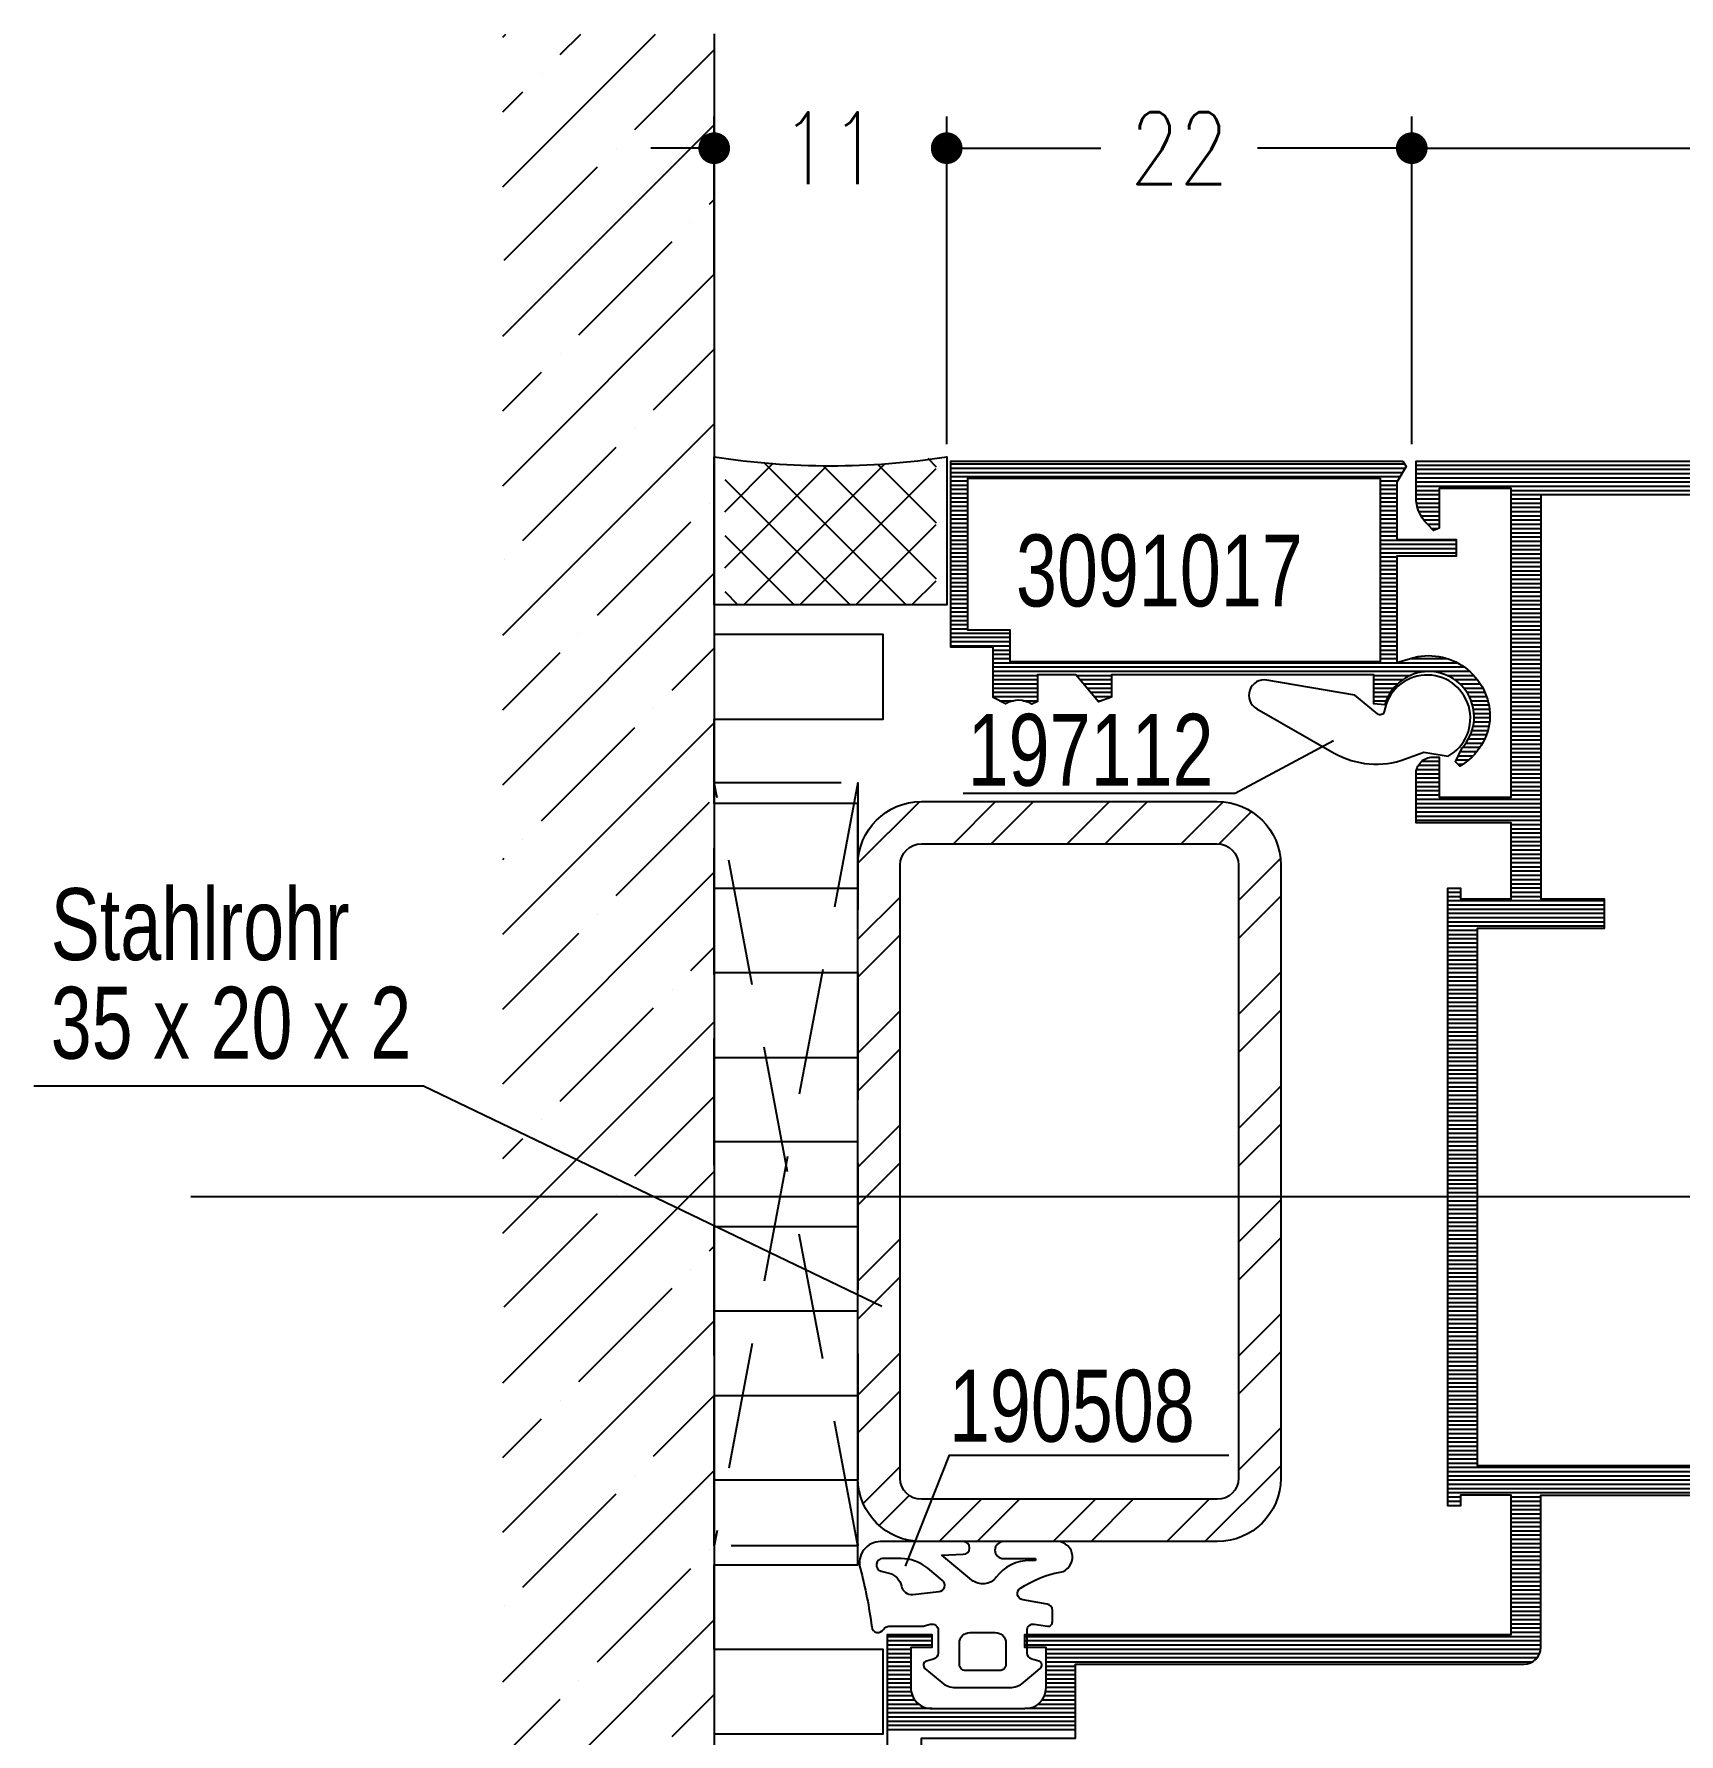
# Model space of a CAD drawing. Extents: x 14 to 197, y 22 to 250.
# Drawn here: x 109.38 to 148.29, y 209.4 to 249.6 of the extents above; entities that cross this region are included whole.
import ezdxf

# ---------------------------------------------------------------- set-up
doc = ezdxf.new("R2010")
doc.units = 0
doc.header["$LTSCALE"] = 6
for name, pattern in [('AUSGEZOGEN', [0]), ('CENTER', [50.800000000000004, 31.75, -6.35, 6.35, -6.35]), ('VERDECKT', [0.75, 0.5, -0.25])]:
    doc.linetypes.add(name, pattern=pattern)
doc.layers.get('0').update_dxf_attribs({"color": 4, "linetype": 'CONTINUOUS'})
doc.layers.get('Defpoints').update_dxf_attribs({"linetype": 'CONTINUOUS'})
for name, color, linetype in [('CENT_25', 2, 'CENTER'), ('CONST18', 3, 'AUSGEZOGEN'), ('CONST35', 7, 'CONTINUOUS'), ('DICHT_PAR', 3, 'CONTINUOUS'), ('HIDE_25', 3, 'VERDECKT'), ('KH_PAR', 7, 'CONTINUOUS'), ('KH_SCH', 7, 'CONTINUOUS'), ('KN_PAR', 3, 'CONTINUOUS'), ('KN_SCH', 3, 'CONTINUOUS'), ('LLMASSE', 7, 'AUSGEZOGEN'), ('TEXT', 7, 'CONTINUOUS')]:
    doc.layers.add(name, color=color, linetype=linetype)
doc.styles.add('SIM80S00', font='simplex.shx', dxfattribs={"width": 0.8})
doc.styles.add('SWISSCL', font='swisscl.ttf')
doc.dimstyles.new('BEM_DOC_2', dxfattribs={"dimscale": 0.5, "dimtxt": 3.4, "dimasz": 1.5, "dimexe": 1.5, "dimexo": 0.6, "dimgap": 1.5, "dimtad": 0, "dimlfac": 2, "dimdsep": 46, "dimtxsty": 'SIM80S00', "dimblk": 'PUNKT', "dimcen": 0, "dimclrd": 3, "dimclre": 3, "dimclrt": 3, "dimadec": 0, "dimazin": 0, "dimtfac": 0.6999999999999998, "dimtofl": 0, "dimtmove": 2, "dimatfit": 3, "dimldrblk": 'PUNKT', "dimfxl": 1, "dimtolj": 1, "dimarcsym": 0})

# ---------------------------------------------------------------- blocks, each defined once
blk = doc.blocks.new('PUNKT')
at = {"color": 0, "linetype": 'CONTINUOUS'}
blk.add_line((-0.5, 0), (-1, 0), dxfattribs=at)
at = {"color": 0, "linetype": 'CONTINUOUS', "const_width": 0.5}
blk.add_lwpolyline([(-0.25, 0, 1), (0.25, 0, 1)], format="xyb", close=True, dxfattribs=at)
blk = doc.blocks.new('*D48')
at = {"layer": 'Defpoints', "color": 0, "transparency": 16777216}
for p in [(130.9726129450951, 246.9005310040531), (130.9726129450951, 239.6005310040531), (141.9726129450951, 239.6005070040532)]:
    blk.add_point(p, dxfattribs=at)
at = {"layer": 'LLMASSE', "color": 3, "lineweight": -2, "transparency": 16777216}
for p, q in [((130.9726129450951, 239.9005310040531), (130.9726129450951, 247.6505310040531)), ((141.9726129450951, 239.9005070040532), (141.9726129450951, 247.6505310040531)), ((131.7226129450951, 246.9005310040531), (134.6216605641427, 246.9005310040531)), ((141.2226129450951, 246.9005310040531), (138.3235653260475, 246.9005310040531))]:
    blk.add_line(p, q, dxfattribs=at)
at = {"layer": 'LLMASSE', "color": 3, "lineweight": -2, "transparency": 16777216, "xscale": 0.75, "yscale": 0.75, "zscale": 0.75, "rotation": 180}
blk.add_blockref('PUNKT', (130.9726129450951, 246.9005310040531), dxfattribs=at)
at = {"layer": 'LLMASSE', "color": 3, "lineweight": -2, "transparency": 16777216, "xscale": 0.75, "yscale": 0.75, "zscale": 0.75}
blk.add_blockref('PUNKT', (141.9726129450951, 246.9005310040531), dxfattribs=at)
at = {"layer": 'LLMASSE', "color": 3, "transparency": 16777216, "insert": (136.4726129450951, 246.9005310040531), "char_height": 1.7, "attachment_point": 5, "style": 'SIM80S00'}
blk.add_mtext('\\A1;22', dxfattribs=at)
blk = doc.blocks.new('*D49')
at = {"layer": 'Defpoints', "color": 0, "transparency": 16777216}
for p in [(125.4726109450951, 246.9005310040531), (125.4726109450951, 243.6005310040531), (130.9726129450951, 239.6005310040531)]:
    blk.add_point(p, dxfattribs=at)
at = {"layer": 'LLMASSE', "color": 3, "lineweight": -2, "transparency": 16777216}
for p, q in [((125.4726109450951, 243.9005310040531), (125.4726109450951, 247.6505310040531)), ((130.9726129450951, 239.9005310040531), (130.9726129450951, 247.6505310040531)), ((124.7226109450951, 246.9005310040531), (123.9726109450951, 246.9005310040531)), ((131.7226129450951, 246.9005310040531), (132.4726129450951, 246.9005310040531))]:
    blk.add_line(p, q, dxfattribs=at)
at = {"layer": 'LLMASSE', "color": 3, "lineweight": -2, "transparency": 16777216, "xscale": 0.75, "yscale": 0.75, "zscale": 0.75}
blk.add_blockref('PUNKT', (125.4726109450951, 246.9005310040531), dxfattribs=at)
at = {"layer": 'LLMASSE', "color": 3, "lineweight": -2, "transparency": 16777216, "xscale": 0.75, "yscale": 0.75, "zscale": 0.75, "rotation": 180}
blk.add_blockref('PUNKT', (130.9726129450951, 246.9005310040531), dxfattribs=at)
at = {"layer": 'LLMASSE', "color": 3, "transparency": 16777216, "insert": (128.2226119450951, 246.9005310040531), "char_height": 1.7, "attachment_point": 5, "style": 'SIM80S00'}
blk.add_mtext('\\A1;11', dxfattribs=at)
blk = doc.blocks.new('*X16')
for p, q in [((20.3, 218.2898987322333), (23.91010126776674, 221.9)), ((20.3, 221.825432638166), (20.37456736183399, 221.9)), ((21.65514517087166, 221.4128108590377), (22.14233431183398, 221.9)), ((23.42291212383802, 219.6450439060713), (25.30000000000002, 221.5221317822333)), ((21.21320343263006, 220.9708691207961), (21.21320343263006, 220.9708691207961)), ((20.3, 220.057665688166), (20.77126169438847, 220.5289273825545)), ((20.3, 214.7543648263006), (25.30000000000001, 219.7543648263006)), ((22.98097038559643, 219.2031021678297), (22.98097038559643, 219.2031021678297)), ((20.32931995614688, 216.5514517383802), (22.53902864735484, 218.7611604295881)), ((25.19067907680439, 217.8772769531049), (25.30000000000002, 217.9865978763005)), ((24.7487373385628, 217.4353352148633), (24.7487373385628, 217.4353352148633)), ((22.09708690911325, 214.7836847854138), (24.30679560032121, 216.9933934766217)), ((20.3, 211.2188309203678), (25.30000000000001, 216.2188309203678)), ((21.65514517087166, 214.3417430471722), (21.65514517087166, 214.3417430471722)), ((23.86485386207962, 213.0159178324474), (25.30000000000002, 214.4510639703678)), ((20.3, 212.9865978763006), (21.21320343263006, 213.8998013089306)), ((20.3, 207.6832970144351), (25.30000000000001, 212.6832970144351)), ((23.42291212383802, 212.5739760942058), (23.42291212383802, 212.5739760942058)), ((20.77126169438847, 209.9223256647563), (22.98097038559643, 212.1320343559642)), ((25.19067907680439, 210.8062091412394), (25.19067907680439, 210.8062091412394)), ((22.53902864735484, 208.1545587117899), (24.7487373385628, 210.3642674029979)), ((20.32931995614688, 209.4803839265147), (20.32931995614688, 209.4803839265147)), ((20.3, 204.1477631085023), (25.30000000000001, 209.1477631085023)), ((22.09708690911325, 207.7126169735483), (22.09708690911325, 207.7126169735483)), ((20.3, 205.9155300644351), (21.65514517087166, 207.2706752353067)), ((24.30679560032121, 206.3867917588235), (25.30000000000002, 207.3799961585023)), ((23.86485386207962, 205.9448500205819), (23.86485386207962, 205.9448500205819)), ((20.3, 200.6122292025696), (25.30000000000001, 205.6122292025696)), ((21.21320343263007, 203.2931995911324), (23.42291212383803, 205.5029082823403)), ((22.98097038559644, 201.525432638166), (25.1906790768044, 203.735141329374)), ((20.77126169438847, 202.8512578528908), (20.77126169438847, 202.8512578528908)), ((20.3, 202.3799961585023), (20.32931995614688, 202.4093161146492)), ((20.3, 197.0766952966369), (25.30000000000001, 202.0766952966369)), ((22.53902864735484, 201.0834908999244), (22.53902864735484, 201.0834908999244)), ((20.3, 198.8444622525696), (22.09708690911325, 200.6415491616829)), ((24.7487373385628, 199.7576656851996), (25.30000000000002, 200.3089283466368)), ((24.30679560032121, 199.315723946958), (24.30679560032121, 199.315723946958)), ((21.65514517087166, 196.6640735175085), (23.86485386207962, 198.8737822087164)), ((20.3, 193.5411613907041), (25.30000000000001, 198.5411613907041)), ((23.42291212383803, 194.8963065645421), (25.30000000000002, 196.7733944407041)), ((21.21320343263007, 196.2221317792669), (21.21320343263007, 196.2221317792669)), ((20.3, 195.3089283466369), (20.77126169438847, 195.7801900410253)), ((20.3, 190.0056274847714), (25.30000000000001, 195.0056274847714)), ((22.98097038559644, 194.4543648263005), (22.98097038559644, 194.4543648263005)), ((20.32931995614688, 191.802714396851), (22.53902864735484, 194.012423088059)), ((25.1906790768044, 193.1285396115757), (25.30000000000002, 193.2378605347714)), ((24.7487373385628, 192.6865978733342), (24.7487373385628, 192.6865978733342)), ((22.09708690911325, 190.0349474438846), (24.30679560032121, 192.2446561350926)), ((20.3, 186.4700935788387), (25.30000000000001, 191.4700935788387)), ((21.65514517087166, 189.593005705643), (21.65514517087166, 189.593005705643)), ((23.86485386207962, 188.2671804909182), (25.30000000000002, 189.7023266288386)), ((20.3, 188.2378605347714), (21.21320343263007, 189.1510639674015)), ((20.3, 182.9345596729059), (25.30000000000001, 187.9345596729059)), ((23.42291212383803, 187.8252387526767), (23.42291212383803, 187.8252387526767)), ((20.77126169438847, 185.1735883232271), (22.98097038559644, 187.3832970144351)), ((25.1906790768044, 186.0574717997103), (25.1906790768044, 186.0574717997103)), ((22.53902864735484, 183.4058213702607), (24.7487373385628, 185.6155300614687)), ((20.32931995614688, 184.7316465849855), (20.32931995614688, 184.7316465849855)), ((20.3, 179.3990257669732), (25.30000000000001, 184.3990257669732)), ((22.09708690911325, 182.9638796320191), (22.09708690911325, 182.9638796320191)), ((20.3, 181.1667927229059), (21.65514517087166, 182.5219378937776)), ((24.30679560032121, 181.6380544172943), (25.30000000000002, 182.6312588169731)), ((23.86485386207962, 181.1961126790528), (23.86485386207962, 181.1961126790528)), ((20.3, 175.8634918610404), (25.30000000000001, 180.8634918610405)), ((21.21320343263007, 178.5444622496032), (23.42291212383803, 180.7541709408112)), ((22.98097038559644, 176.7766952966369), (25.1906790768044, 178.9864039878448)), ((20.77126169438847, 178.1025205113616), (20.77126169438847, 178.1025205113616)), ((20.3, 177.6312588169732), (20.32931995614688, 177.6605787731201)), ((20.3, 172.3279579551077), (25.30000000000001, 177.3279579551077)), ((22.53902864735484, 176.3347535583953), (22.53902864735484, 176.3347535583953)), ((20.3, 174.0957249110404), (22.09708690911325, 175.8928118201537)), ((24.7487373385628, 175.0089283436705), (25.30000000000002, 175.5601910051077)), ((24.30679560032121, 174.5669866054289), (24.30679560032121, 174.5669866054289)), ((21.65514517087166, 171.9153361759793), (23.86485386207962, 174.1250448671873)), ((20.3, 168.792424049175), (25.30000000000001, 173.792424049175)), ((23.42291212383803, 170.147569223013), (25.30000000000002, 172.024657099175)), ((21.21320343263007, 171.4733944377378), (21.21320343263007, 171.4733944377378)), ((20.3, 170.5601910051077), (20.77126169438847, 171.0314526994962)), ((20.3, 165.2568901432422), (25.30000000000001, 170.2568901432423)), ((22.98097038559644, 169.7056274847714), (22.98097038559644, 169.7056274847714)), ((20.32931995614688, 167.0539770553218), (22.53902864735484, 169.2636857465298)), ((25.1906790768044, 168.3798022700466), (25.30000000000003, 168.4891231932422)), ((24.74873733856281, 167.937860531805), (24.74873733856281, 167.937860531805)), ((22.09708690911325, 165.2862101023555), (24.30679560032122, 167.4959187935634)), ((17.47864376269052, 158.9), (25.30000000000001, 166.7213562373095)), ((21.65514517087166, 164.8442683641139), (21.65514517087166, 164.8442683641139)), ((23.86485386207962, 163.5184431493891), (25.30000000000003, 164.9535892873095)), ((19.00349474142211, 162.1926179346643), (21.21320343263007, 164.4023266258723)), ((14, 162.492424049175), (15.407575950825, 163.9)), ((14, 158.9568901432422), (18.94310985675774, 163.9)), ((16.79378605021414, 163.5184431493891), (16.79378605021414, 163.5184431493891)), ((14.14213562076459, 160.8667927199396), (16.35184431197255, 163.0765014111475)), ((21.01417766862325, 158.9), (25.30000000000001, 163.1858223313768)), ((23.42291212383803, 163.0765014111475), (23.42291212383803, 163.0765014111475)), ((20.77126169438848, 160.4248509816979), (22.98097038559644, 162.6345596729059)), ((18.56155300318052, 161.7506761964227), (18.56155300318052, 161.7506761964227)), ((15.90990257373097, 159.0990257669732), (18.11961126493892, 161.3087344581812)), ((25.1906790768044, 161.3087344581811), (25.1906790768044, 161.3087344581811)), ((22.78194461862326, 158.9), (24.74873733856281, 160.8667927199396)), ((20.32931995614689, 159.9829092434564), (20.32931995614689, 159.9829092434564)), ((24.54971157455599, 158.9), (25.30000000000001, 159.650288425444)), ((19.24641071269052, 158.9), (19.88737821790529, 159.5409675052148))]:
    blk.add_line(p, q)
blk = doc.blocks.new('*D50')
at = {"layer": 'Defpoints', "color": 0, "transparency": 16777216}
for p in [(141.9726129450951, 246.9005310040531), (141.9726129450951, 239.6005070040532), (162.9726089450951, 239.6005310040531)]:
    blk.add_point(p, dxfattribs=at)
at = {"layer": 'LLMASSE', "color": 3, "lineweight": -2, "transparency": 16777216}
for p, q in [((141.9726129450951, 239.9005070040532), (141.9726129450951, 247.6505310040531)), ((162.9726089450951, 239.9005310040531), (162.9726089450951, 247.6505310040531)), ((142.7226129450951, 246.9005310040531), (150.6216585641427, 246.9005310040531)), ((162.2226089450951, 246.9005310040531), (154.3235633260475, 246.9005310040531))]:
    blk.add_line(p, q, dxfattribs=at)
at = {"layer": 'LLMASSE', "color": 3, "lineweight": -2, "transparency": 16777216, "xscale": 0.75, "yscale": 0.75, "zscale": 0.75, "rotation": 180}
blk.add_blockref('PUNKT', (141.9726129450951, 246.9005310040531), dxfattribs=at)
at = {"layer": 'LLMASSE', "color": 3, "lineweight": -2, "transparency": 16777216, "xscale": 0.75, "yscale": 0.75, "zscale": 0.75}
blk.add_blockref('PUNKT', (162.9726089450951, 246.9005310040531), dxfattribs=at)
at = {"layer": 'LLMASSE', "color": 3, "transparency": 16777216, "insert": (152.4726109450951, 246.9005310040531), "char_height": 1.7, "attachment_point": 5, "style": 'SIM80S00'}
blk.add_mtext('\\A1;42', dxfattribs=at)
blk = doc.blocks.new('B-LL3091017')
at = {"layer": 'KN_SCH'}
h = blk.add_hatch(dxfattribs=at)
h.set_pattern_fill('_U', color=256, scale=0.2, angle=90, style=0, pattern_type=0)
h.set_pattern_definition([(90, (-6.131679800926612, 9.469847541320295), (-0.2, 1.224606353822377e-17), [])])
edge = h.paths.add_edge_path()
edge.add_line((-0.2000000000009834, 0.415470053889778), (-0.4500000000007063, 0.2711324865925286))
edge.add_line((-0.4500000000007063, 0.2711324865925286), (-1.192820323028281, 0.7000000000520137))
edge.add_line((-1.192820323028281, 0.7000000000520137), (-3.9000000000007, 0.7000000000520137))
edge.add_line((-3.9000000000007, 0.7000000000520137), (-3.9000000000007, -2.099999999956796))
edge.add_line((-3.9000000000007, -2.099999999956796), (-4.69999999997213, -2.099999999974377))
edge.add_line((-4.69999999997213, -2.099999999974377), (-4.700000000002895, 0.70000000005696))
edge.add_line((-4.700000000002895, 0.70000000005696), (-9.727387838692433, 0.6999999999325972))
edge.add_line((-9.727387838692433, 0.6999999999325972), (-9.528269250159578, 0.05294117644418961))
edge.add_arc((-12.29999999872904, -0.8000000008871568), 2.89999999906083, -89.92098258777139, 17.104635200147015, ccw=False)
edge.add_arc((-12.18013563536923, -0.9023955340299805), 2.800000000000014, 209.2081415122017, 267.62840437632906, ccw=False)
edge.add_line((-14.62412332264755, -2.268749874760098), (-14.4292421463304, -2.06928790290832))
edge.add_line((-14.4292421463304, -2.06928790290832), (-13.75317870728265, -2.384541461934856))
edge.add_arc((-12.2999999992584, -0.8000000003272918), 2.150000000234527, 227.476148093069, 434.3952468897883)
edge.add_line((-11.72165059867077, 1.270751547263192), (-11.67196451362344, 1.800000000072703))
edge.add_line((-11.67196451362344, 1.800000000072703), (-10.29999999984433, 1.800000000228566))
edge.add_line((-10.29999999984433, 1.800000000228566), (-10.30000000000327, 14.20000000005201))
edge.add_line((-10.30000000000328, 14.20000000005201), (-11.35995849235872, 14.200000000052))
edge.add_line((-11.35995849235872, 14.200000000052), (-11.58555826417151, 14.81983027894176))
edge.add_line((-11.58555826417151, 14.81983027894176), (-10.30000000000071, 15.8985417442644))
edge.add_line((-10.30000000000071, 15.8985417442644), (-10.30000000000071, 17.700000000052))
edge.add_line((-10.30000000000071, 17.700000000052), (-11.57394825535001, 17.70000000005201))
edge.add_line((-11.57394825535001, 17.70000000005201), (-11.70205327634678, 17.96789249301427))
edge.add_arc((-12.71191334812911, 18.6161074528359), 1.199999999465322, 327.304165933598, 390.0745233803037)
edge.add_line((-11.67346414991038, 19.2174586492558), (-11.37731420804809, 19.80000000005201))
edge.add_line((-11.37731420804809, 19.80000000005201), (-8.999999999997629, 19.80000000005199))
edge.add_line((-8.99999999999763, 19.80000000005199), (-9.0000000000284, 21.80000000002304))
edge.add_line((-9.000000000028399, 21.80000000002304), (-0.2000000000514977, 21.80000000010151))
edge.add_line((-0.2000000000514977, 21.80000000010151), (-0.2000000000009834, 0.4154700538897771))
h.paths.add_polyline_path([(-1.000000000000698, 1.500000000052034), (-9.70000000000072, 1.500000000052013), (-9.700000000000706, 19.00000000003968), (-8.19999999991764, 19.00000000013197), (-8.200000000009936, 21.00000000005201), (-1.000000000000703, 21.00000000005204)], flags=16)
at = {"layer": 'KN_PAR'}
blk.add_lwpolyline([(-0.2000000000009834, 0.415470053889778), (-0.4500000000007063, 0.2711324865925286), (-1.192820323028281, 0.7000000000520137), (-3.9000000000007, 0.7000000000520137), (-3.9000000000007, -2.099999999956796), (-4.69999999997213, -2.099999999974377), (-4.700000000002895, 0.70000000005696), (-9.727387838692433, 0.6999999999325972), (-9.528269250159576, 0.05294117644418961, -0.5041816791603327), (-12.29600056936972, -3.69999724211302, -0.26057490377308), (-14.62412332264755, -2.268749874760098), (-14.4292421463304, -2.06928790290832), (-13.75317870728265, -2.384541461934856, 1.267573365754594), (-11.72165059867077, 1.270751547263192), (-11.67196451362344, 1.800000000072703), (-10.29999999984433, 1.800000000228566), (-10.30000000000328, 14.20000000005201), (-11.35995849235872, 14.200000000052), (-11.58555826417151, 14.81983027894176), (-10.30000000000071, 15.8985417442644), (-10.30000000000071, 17.700000000052), (-11.57394825535001, 17.70000000005201), (-11.70205327634678, 17.96789249301427, 0.2809477689696845), (-11.67346414991038, 19.2174586492558), (-11.37731420804809, 19.80000000005201), (-8.99999999999763, 19.80000000005199), (-9.000000000028399, 21.80000000002304), (-0.2000000000514977, 21.80000000010151), (-0.2000000000009834, 0.415470053889778)], format="xyb", close=True, dxfattribs=at)
blk.add_lwpolyline([(-1.000000000000698, 1.500000000052034), (-9.70000000000072, 1.500000000052013), (-9.700000000000706, 19.00000000003968), (-8.19999999991764, 19.00000000013197), (-8.200000000009936, 21.00000000005201), (-1.000000000000703, 21.00000000005204), (-1.000000000000698, 1.500000000052034)], close=True, dxfattribs=at)
blk = doc.blocks.new('WI190508')
at = {"linetype": 'CONTINUOUS'}
for points in [[(4, 0.330593, 0.494357), (2.737419, 1.295503, -0.035396), (-0.037156, 0.74769, 0.7191390000000001), (-0.15, 0.190192, -0.267949), (0, -0.069615), (0, -1.687299), (0.089778, -2.022354, -0.493145), (-0.2, -2.4), (-1.269802, -2.4, -0.339454), (-1.55958, -2.177646), (-1.647845, -1.848236, 0.606815), (-1.994239, -1.771442), (-2.666044, -2.572069, 0.176327), (-2.9, -3.214857), (-2.9, -5.785143, 0.176327), (-2.666044, -6.427931), (-1.994239, -7.228558, 0.606815), (-1.647845, -7.151764), (-1.55958, -6.822353999999999, -0.339454), (-1.269802, -6.6), (-0.2, -6.6, -0.458807), (0.096639, -6.944777), (0.00224, -7.570148, 0.458807), (0.2, -7.8), (0.74827, -7.8, 0.36397), (1.043712, -7.552094), (1.247227, -6.397906, -0.676335), (1.792219, -6.283492, -0.102989), (2.554156, -8.173867, 0.8837860000000001), (4, -8.04999), (3.999963, -5.482666, 1), (3.199963, -5.482678), (3.199981, -6.959881, -1.000006), (3.107969, -6.959881), (3.107969, -6.747519, 0.236839), (2.316582, -5.137422, -0.426544), (2.183394, -3.990297), (3.35751, -2.569926), (3.4, -3.584999, 1), (4, -3.584999), (4, 0.330593)], [(3.2, -0.628273), (3.2, 0.230593, 0.876976), (2.610222, 0.308239), (2.50596, -0.080872, -0.282773), (1.897392, -0.65679, 0.3848), (1.502766, -1.198664), (1.634079, -2.44197, 0.664354), (2.163647, -2.601599), (2.741515, -1.90253, 0.174429), (3.2, -0.628273)], [(-0.3, -5.1, -0.414214), (-0.8, -5.6), (-1.8, -5.6, -0.414214), (-2.1, -5.3), (-2.1, -3.7, -0.414214), (-1.8, -3.4), (-0.8, -3.4, -0.414214), (-0.3, -3.9), (-0.3, -5.1)]]:
    blk.add_lwpolyline(points, format="xyb", close=True, dxfattribs=at)
blk = doc.blocks.new('*X24')
for p, q in [((51.26468280607801, 109.6009922539682), (51.66369055210987, 110)), ((51.53720960864646, 107.2218686270871), (54.31534098155942, 110)), ((51.6175660474001, 104.6505746363912), (56.96699141100896, 110)), ((58.19999999999997, 103.5506761964228), (51.75067619642269, 110)), ((58.19999999999997, 106.2023266258723), (54.40232662587225, 110)), ((58.19999999999997, 108.8539770553219), (57.0539770553218, 110)), ((51.45200664524088, 101.8333648047824), (58.19999999999997, 108.5813581595415)), ((58.19999999999997, 100.8990257669732), (51.50745407103863, 107.5915716959345)), ((52.2702922699081, 100), (58.19999999999997, 105.9297077300919)), ((56.44737533752356, 100), (51.61910953655631, 104.8282658009673)), ((54.92194269935765, 100), (58.19999999999997, 103.2780573006424)), ((53.79572490807401, 100), (51.49767752916882, 102.2980473789052)), ((57.5735931288072, 100), (58.19999999999996, 100.6264068711928))]:
    blk.add_line(p, q)
blk = doc.blocks.new('B-LL197112')
at = {"layer": 'DICHT_PAR'}
blk.add_lwpolyline([(1.4, 0.768, 1.597325), (2.982, 4.1, -0.580267), (2.807, 4.4), (3.5, 5.6), (3.5, 9.818999999999999, 0.8391), (2.081, 10.069), (0.638, 6.103, 0.221695), (0.9329999999999999, 2.735), (1.4, 1.925), (1.4, 0.768)], format="xyb", dxfattribs=at)
blk = doc.blocks.new('*X29')
at = {"color": 0}
for p, q in [((9.8, 60.89999999987258), (9.8, 69.80000000455655)), ((10, 60.89999999988137), (10, 69.80000000465058)), ((10.2, 60.89999999989016), (10.2, 69.80000000474462)), ((10.4, 60.89999999989895), (10.4, 69.80000000483867)), ((10.6, 60.89999999990774), (10.6, 69.8000000049327)), ((10.79999999999967, 67.70000000000003), (10.8, 69.80000000502673)), ((11, 68.30000000781189), (11, 69.80000000512076)), ((11.2, 68.50000000585884), (11.2, 69.80000000521481)), ((11.4, 68.61651514303774), (11.4, 69.80000000530885)), ((11.6, 68.67979589926337), (11.6, 69.80000000540288)), ((11.8, 68.6999999999998), (11.8, 69.80000000549693)), ((12, 68.70000000000724), (12, 69.80000000559096)), ((12.2, 68.70000000001448), (12.2, 69.80000000568499)), ((12.4, 68.70000000002172), (12.4, 69.80000000577904)), ((12.6, 68.70000000002896), (12.6, 69.80000000587307)), ((12.8, 68.7000000000362), (12.8, 69.8000000059671)), ((13, 68.70000000004343), (13, 69.80000000606115)), ((13.2, 68.70000000005068), (13.2, 69.80000000615519)), ((13.4, 68.70000000005791), (13.4, 69.80000000624922)), ((13.6, 68.70000000006515), (13.6, 69.80000000634325)), ((13.8, 67.70000000573002), (13.8, 69.8000000064373)), ((14, 67.70000000956371), (14, 69.80000000653133)), ((14.2, 67.7000000133974), (14.2, 69.80000000662537)), ((10.8, 60.89999999991653), (10.8, 63.30000011249562)), ((13.8, 38.90000000000005), (13.8, 63.30000000201557)), ((14, 38.90000000000005), (14, 63.30000000337295)), ((14.2, 38.90000000000005), (14.2, 63.30000000473034)), ((11, 60.89999999992532), (11, 62.70000007499694)), ((11.2, 60.89999999993412), (11.2, 62.50000005624771)), ((11.4, 60.89999999994291), (11.4, 62.38348489985869)), ((11.6, 60.8999999999517), (11.6, 62.32020412352995)), ((11.8, 60.89999999996049), (11.8, 62.29999999999988)), ((12, 60.89999999996928), (12, 62.29999999999759)), ((12.2, 60.89999999997807), (12.2, 62.29999999999517)), ((12.4, 60.89999999998686), (12.4, 62.29999999999276)), ((12.6, 60.89999999999566), (12.6, 62.29999999999035)), ((12.8, 60.90000000000445), (12.8, 62.29999999998794)), ((13, 39.3127807571077), (13, 62.29999999998552)), ((13.2, 39.07553523415175), (13.2, 62.29999999998311)), ((13.4, 38.9583978522781), (13.4, 62.29999999998071)), ((13.6, 38.9062801204294), (13.6, 62.29999999997829)), ((52.8, 38.90000000000003), (52.8, 44.79999999997293)), ((53, 38.90000000000003), (53, 44.79999999997539)), ((53.2, 38.90000000000002), (53.2, 44.79999999997785)), ((53.40000000000001, 38.90000000000002), (53.40000000000001, 44.79999999998031)), ((53.6, 38.90000000000002), (53.6, 44.79999999998277)), ((53.8, 38.90000000000002), (53.8, 44.79999999998523)), ((54, 43.69999999993847), (54, 44.79999999998769)), ((54.2, 43.69999999993847), (54.2, 44.79999999999015)), ((54.40000000000001, 43.69999999993847), (54.40000000000001, 44.79999999999261)), ((54.6, 43.69999999993847), (54.6, 44.79999999999507)), ((54.8, 43.69999999993847), (54.8, 44.79999999999753)), ((55, 43.69999999993847), (55, 44.79999999999986)), ((55.2, 43.69999999993847), (55.2, 44.77459666923671)), ((55.40000000000001, 43.69999999993847), (55.40000000000001, 44.69282032301871)), ((55.6, 43.69999999993847), (55.6, 44.52915026219994)), ((66.8, 43.70000000001026), (66.8, 44.24142135623732)), ((67, 43.7000000000171), (67, 44.42155687388465)), ((67.2, 43.70000000002393), (67.2, 44.5564347619166)), ((67.4, 43.70000000003077), (67.4, 44.6565489399701)), ((67.60000000000001, 43.7000000000376), (67.60000000000001, 44.72795243364213)), ((67.8, 43.70000000004444), (67.8, 44.77411522606156)), ((68, 43.70000000005128), (68, 44.79698359974629)), ((68.2, 43.70000000005811), (68.2, 44.80000000000258)), ((68.4, 43.70000000006495), (68.4, 44.80000000000799)), ((68.60000000000001, 3.199999999959767), (68.60000000000001, 44.8000000000134)), ((68.8, 3.199999999943539), (68.8, 44.80000000001881)), ((69, 3.199999999927311), (69, 44.80000000002421)), ((69.2, 3.199999999911083), (69.2, 44.80000000002963)), ((69.4, 3.199999999894855), (69.4, 44.80000000003503)), ((69.60000000000001, 3.199999999878628), (69.60000000000001, 44.80000000004044)), ((66.60000000000001, 43.78120382971322), (66.60000000000001, 44.04142135623731)), ((20.6, 42.7), (20.6, 43.3)), ((20.8, 42.7), (20.8, 43.3)), ((21, 4.700000000000001), (21, 43.3)), ((21.2, 4.700000000000001), (21.2, 43.3)), ((21.4, 4.700000000000001), (21.4, 43.3)), ((21.6, 4.700000000000001), (21.6, 43.3)), ((21.8, 4.700000000000001), (21.8, 43.3)), ((22, 4.700000000000001), (22, 43.3)), ((22.2, 4.700000000000001), (22.2, 43.3)), ((22.4, 41.89999999999999), (22.4, 43.3)), ((22.6, 41.89999999999999), (22.6, 43.3)), ((22.8, 41.89999999999999), (22.8, 43.3)), ((23, 41.89999999999999), (23, 43.3)), ((23.2, 41.89999999999999), (23.2, 43.3)), ((23.4, 41.89999999999999), (23.4, 43.3)), ((23.6, 41.89999999999999), (23.6, 43.3)), ((23.8, 41.89999999999999), (23.8, 43.3)), ((24, 41.89999999999999), (24, 43.3)), ((24.2, 41.89999999999999), (24.2, 43.3)), ((24.4, 41.89999999999999), (24.4, 43.3)), ((24.6, 41.89999999999999), (24.6, 43.3)), ((24.8, 41.89999999999999), (24.8, 43.3)), ((25, 41.89999999999999), (25, 43.3)), ((25.2, 41.89999999999999), (25.2, 43.3)), ((25.4, 41.89999999999999), (25.4, 43.3)), ((25.6, 41.89999999999999), (25.6, 43.3)), ((25.8, 41.89999999999999), (25.8, 43.3)), ((26, 41.89999999999999), (26, 43.3)), ((26.2, 41.89999999999999), (26.2, 43.3)), ((26.4, 41.89999999999999), (26.4, 43.3)), ((26.6, 41.89999999999999), (26.6, 43.3)), ((26.8, 41.89999999999999), (26.8, 43.3)), ((27, 41.89999999999999), (27, 43.3)), ((27.2, 41.89999999999999), (27.2, 43.3)), ((27.4, 41.89999999999999), (27.4, 43.3)), ((27.6, 41.89999999999999), (27.6, 43.3)), ((27.8, 41.89999999999999), (27.8, 43.3)), ((28, 41.89999999999999), (28, 43.3)), ((28.2, 41.89999999999999), (28.2, 43.3)), ((28.4, 41.89999999999999), (28.4, 43.3)), ((28.6, 41.89999999999999), (28.6, 43.3)), ((28.8, 41.89999999999999), (28.8, 43.3)), ((29, 41.89999999999999), (29, 43.3)), ((29.2, 41.89999999999999), (29.2, 43.3)), ((29.4, 41.89999999999999), (29.4, 43.3)), ((29.6, 41.89999999999999), (29.6, 43.3)), ((29.8, 41.89999999999999), (29.8, 43.3)), ((30, 41.89999999999999), (30, 43.3)), ((30.2, 41.89999999999999), (30.2, 43.3)), ((30.4, 41.89999999999999), (30.4, 43.3)), ((30.6, 41.89999999999999), (30.6, 43.3)), ((30.8, 41.89999999999999), (30.8, 43.3)), ((31, 41.89999999999999), (31, 43.3)), ((31.2, 41.89999999999999), (31.2, 43.3)), ((31.4, 41.89999999999999), (31.4, 43.3)), ((31.6, 41.89999999999999), (31.6, 43.3)), ((31.8, 41.89999999999999), (31.8, 43.3)), ((32, 41.89999999999999), (32, 43.3)), ((32.2, 41.89999999999999), (32.2, 43.3)), ((32.4, 41.89999999999999), (32.4, 43.3)), ((32.6, 41.89999999999999), (32.6, 43.3)), ((32.8, 41.89999999999999), (32.8, 43.3)), ((33, 41.89999999999999), (33, 43.3)), ((33.2, 41.89999999999999), (33.2, 43.3)), ((33.4, 41.89999999999999), (33.4, 43.3)), ((33.6, 41.89999999999999), (33.6, 43.3)), ((33.8, 41.89999999999999), (33.8, 43.3)), ((34, 41.89999999999999), (34, 43.3)), ((34.2, 41.89999999999999), (34.2, 43.3)), ((34.4, 41.89999999999999), (34.4, 43.3)), ((34.6, 41.89999999999999), (34.6, 43.3)), ((34.8, 41.89999999999999), (34.8, 43.3)), ((35, 41.89999999999999), (35, 43.3)), ((35.2, 41.89999999999999), (35.2, 43.3)), ((35.4, 41.89999999999999), (35.4, 43.3)), ((35.6, 41.89999999999999), (35.6, 43.3)), ((35.8, 41.89999999999999), (35.8, 43.3)), ((36, 41.89999999999999), (36, 43.3)), ((36.2, 41.89999999999999), (36.2, 43.3)), ((36.4, 41.89999999999999), (36.4, 43.3)), ((36.6, 41.89999999999999), (36.6, 43.3)), ((36.8, 41.89999999999999), (36.8, 43.3)), ((37, 41.89999999999999), (37, 43.3)), ((37.2, 41.89999999999999), (37.2, 43.3)), ((37.4, 41.89999999999999), (37.4, 43.3)), ((37.6, 41.89999999999999), (37.6, 43.3)), ((37.8, 41.89999999999999), (37.8, 43.3)), ((38, 41.89999999999999), (38, 43.3)), ((38.2, 41.89999999999999), (38.2, 43.3)), ((38.40000000000001, 41.89999999999999), (38.40000000000001, 43.3)), ((38.6, 41.89999999999999), (38.6, 43.3)), ((38.8, 41.89999999999999), (38.8, 43.3)), ((39, 41.89999999999999), (39, 43.3)), ((39.2, 41.89999999999999), (39.2, 43.3)), ((39.40000000000001, 41.89999999999999), (39.40000000000001, 43.3)), ((39.6, 41.89999999999999), (39.6, 43.3)), ((39.8, 41.89999999999999), (39.8, 43.3)), ((40, 41.89999999999999), (40, 43.3)), ((40.2, 41.89999999999999), (40.2, 43.3)), ((40.40000000000001, 41.89999999999999), (40.40000000000001, 43.3)), ((40.6, 41.89999999999999), (40.6, 43.3)), ((40.8, 41.89999999999999), (40.8, 43.3)), ((41, 41.89999999999999), (41, 43.3)), ((41.2, 41.89999999999999), (41.2, 43.3)), ((41.40000000000001, 41.89999999999999), (41.40000000000001, 43.3)), ((41.6, 41.89999999999999), (41.6, 43.3)), ((41.8, 41.89999999999999), (41.8, 43.3)), ((42, 41.89999999999999), (42, 43.3)), ((42.2, 41.89999999999999), (42.2, 43.3)), ((42.40000000000001, 41.89999999999999), (42.40000000000001, 43.3)), ((42.6, 41.89999999999999), (42.6, 43.3)), ((42.8, 41.89999999999999), (42.8, 43.3)), ((43, 41.89999999999999), (43, 43.3)), ((43.2, 41.89999999999999), (43.2, 43.3)), ((43.40000000000001, 41.89999999999999), (43.40000000000001, 43.3)), ((43.6, 41.89999999999999), (43.6, 43.3)), ((43.8, 41.89999999999999), (43.8, 43.3)), ((44, 41.89999999999999), (44, 43.3)), ((44.2, 41.89999999999999), (44.2, 43.3)), ((44.40000000000001, 41.89999999999999), (44.40000000000001, 43.3)), ((44.6, 41.89999999999999), (44.6, 43.3)), ((44.8, 41.89999999999999), (44.8, 43.3)), ((45, 41.89999999999999), (45, 43.3)), ((45.2, 41.89999999999999), (45.2, 43.3)), ((45.40000000000001, 41.89999999999999), (45.40000000000001, 43.3)), ((45.6, 41.89999999999999), (45.6, 43.3)), ((45.8, 41.89999999999999), (45.8, 43.3)), ((46, 41.89999999999999), (46, 43.3)), ((46.2, 41.89999999999999), (46.2, 43.3)), ((46.40000000000001, 41.89999999999999), (46.40000000000001, 43.3)), ((46.6, 41.89999999999999), (46.6, 43.3)), ((46.8, 41.89999999999999), (46.8, 43.3)), ((47, 41.89999999999999), (47, 43.3)), ((47.2, 41.89999999999999), (47.2, 43.3)), ((47.40000000000001, 41.89999999999999), (47.40000000000001, 43.3)), ((47.6, 41.89999999999999), (47.6, 43.3)), ((47.8, 35.90000000000005), (47.8, 43.3)), ((48, 35.90000000000005), (48, 43.3)), ((48.2, 35.90000000000006), (48.2, 43.3)), ((48.40000000000001, 35.90000000000006), (48.40000000000001, 43.3)), ((48.6, 35.90000000000006), (48.6, 43.3)), ((48.8, 35.90000000000006), (48.8, 43.3)), ((49, 35.90000000000006), (49, 43.3)), ((49.2, 42.70000000000002), (49.2, 43.3)), ((49.40000000000001, 42.70000000000001), (49.40000000000001, 43.3)), ((14.4, 38.90000000000005), (14.4, 40.2999999998412)), ((14.6, 38.90000000000005), (14.6, 40.29999999985112)), ((14.8, 38.90000000000005), (14.8, 40.29999999986105)), ((15, 38.90000000000005), (15, 40.29999999987097)), ((15.2, 38.90000000000005), (15.2, 40.2999999998809)), ((15.4, 38.90000000000005), (15.4, 40.29999999989082)), ((15.6, 38.90000000000005), (15.6, 40.29999999990075)), ((15.8, 38.90000000000005), (15.8, 40.29999999991067)), ((16, 38.90000000000005), (16, 40.29999999992059)), ((16.2, 38.90000000000005), (16.2, 40.29999999993052)), ((16.4, 38.90000000000005), (16.4, 40.29999999994045)), ((16.6, 38.90000000000005), (16.6, 40.29999999995037)), ((16.8, 38.90000000000005), (16.8, 40.29999999996029)), ((17, 38.90000000000005), (17, 40.29999999997022)), ((17.2, 38.90000000000005), (17.2, 40.29999999998014)), ((17.4, 38.90000000000005), (17.4, 40.29999999999007)), ((17.6, 38.90000000000005), (17.6, 40.3)), ((17.8, 38.90000000000005), (17.8, 40.30000000000992)), ((18, 38.90000000000005), (18, 40.30000000001984)), ((18.2, 38.90000000000005), (18.2, 40.30000000002977)), ((18.4, 38.90000000000005), (18.4, 40.3000000000397)), ((18.6, 38.90000000000005), (18.6, 40.30000000004962)), ((18.8, 38.90000000000005), (18.8, 40.30000000005954)), ((19, 38.90000000000005), (19, 40.30000000006947)), ((19.2, 38.90000000000005), (19.2, 40.30000000007939)), ((19.4, 38.90000000000005), (19.4, 40.30000000008932)), ((19.6, 38.90000000000005), (19.6, 40.30000000009924)), ((19.8, 38.90000000000005), (19.8, 40.30000000010916)), ((20, 38.90000000000005), (20, 40.30000000011909)), ((20.2, 38.90000000000005), (20.2, 40.30000000012902)), ((20.4, 38.90000000000005), (20.4, 40.30000000013894)), ((20.6, 38.90000000000005), (20.6, 40.30000000014886)), ((20.8, 38.90000000000005), (20.8, 40.30000000015879)), ((49.2, 38.90000000000005), (49.2, 40.29999999984296)), ((49.40000000000001, 38.90000000000005), (49.40000000000001, 40.29999999984938)), ((49.6, 38.90000000000004), (49.6, 40.29999999985579)), ((49.8, 38.90000000000004), (49.8, 40.29999999986219)), ((50, 38.90000000000004), (50, 40.2999999998686)), ((50.2, 38.90000000000004), (50.2, 40.29999999987501)), ((50.40000000000001, 38.90000000000004), (50.40000000000001, 40.29999999988142)), ((50.6, 38.90000000000004), (50.6, 40.29999999988783)), ((50.8, 38.90000000000003), (50.8, 40.29999999989424)), ((51, 38.90000000000003), (51, 40.29999999990065)), ((51.2, 38.90000000000003), (51.2, 40.29999999990707)), ((51.40000000000001, 38.90000000000003), (51.40000000000001, 40.29999999991347)), ((51.6, 38.90000000000003), (51.6, 40.29999999991988)), ((51.8, 38.90000000000003), (51.8, 40.29999999992629)), ((52, 38.90000000000003), (52, 40.2999999999327)), ((52.2, 38.90000000000003), (52.2, 40.29999999993911)), ((52.40000000000001, 38.90000000000003), (52.40000000000001, 40.29999999994552)), ((52.6, 38.90000000000003), (52.6, 40.29999999995193)), ((54, 38.90000000000002), (54, 40.29999999993839)), ((54.2, 38.90000000000001), (54.2, 40.29999999993854)), ((54.40000000000001, 38.90000000000001), (54.40000000000001, 40.29999999993868)), ((54.6, 38.90000000000001), (54.6, 40.29999999993883)), ((54.8, 38.90000000000001), (54.8, 40.29999999993897)), ((55, 38.90000000000001), (55, 40.29999999993912)), ((55.2, 38.90000000000001), (55.2, 40.29999999993926)), ((55.40000000000001, 38.90000000000001), (55.40000000000001, 40.2999999999394)), ((55.6, 38.90000000000001), (55.6, 40.29999999993955)), ((55.8, 38.90000000000001), (55.8, 40.29999999993969)), ((56, 38.90000000000001), (56, 40.29999999993984)), ((56.2, 38.90000000000001), (56.2, 40.29999999993998)), ((56.40000000000001, 38.90000000000001), (56.40000000000001, 40.29999999994013)), ((56.6, 38.9), (56.6, 40.29999999994027)), ((56.8, 38.9), (56.8, 40.29999999994042)), ((57, 38.9), (57, 40.29999999994056)), ((57.2, 38.9), (57.2, 40.2999999999407)), ((57.40000000000001, 38.9), (57.40000000000001, 40.29999999994085)), ((57.6, 38.9), (57.6, 40.29999999994099)), ((57.8, 38.89999999999999), (57.8, 40.29999999994114)), ((58, 38.89999999999999), (58, 40.29999999994129)), ((58.2, 38.89999999999999), (58.2, 40.29999999994143)), ((58.40000000000001, 38.89999999999999), (58.40000000000001, 40.29999999994157)), ((58.6, 38.89999999999999), (58.6, 40.29999999994171)), ((58.8, 38.89999999999999), (58.8, 40.29999999994186)), ((59, 38.89999999999998), (59, 40.299999999942)), ((59.2, 38.89999999999998), (59.2, 40.29999999994214)), ((59.40000000000001, 38.89999999999998), (59.40000000000001, 40.29999999994229)), ((59.6, 38.89999999999998), (59.6, 40.29999999994244)), ((59.8, 38.89999999999998), (59.8, 40.29999999994258)), ((60, 38.89999999999998), (60, 40.29999999994273)), ((60.2, 38.89999999999998), (60.2, 40.29999999994287)), ((60.40000000000001, 38.89999999999998), (60.40000000000001, 40.29999999994301)), ((60.6, 38.89999999999998), (60.6, 40.29999999994316)), ((60.8, 38.89999999999998), (60.8, 40.2999999999433)), ((61, 38.89999999999998), (61, 40.29999999994345)), ((61.2, 38.89999999999998), (61.2, 40.29999999994359)), ((61.40000000000001, 38.89999999999997), (61.40000000000001, 40.29999999994374)), ((61.6, 38.89999999999997), (61.6, 40.29999999994388)), ((61.8, 38.89999999999997), (61.8, 40.29999999994403)), ((62, 38.89999999999997), (62, 40.29999999994417)), ((62.2, 38.89999999999997), (62.2, 40.29999999994431)), ((62.40000000000001, 38.89999999999997), (62.40000000000001, 40.29999999994445)), ((62.6, 38.89999999999996), (62.6, 40.2999999999446)), ((62.8, 38.89999999999996), (62.8, 40.29999999994475)), ((63, 38.89999999999996), (63, 40.29999999994489)), ((63.2, 38.89999999999996), (63.2, 40.29999999994504)), ((63.40000000000001, 38.89999999999996), (63.40000000000001, 40.29999999994518)), ((63.6, 38.89999999999996), (63.6, 40.29999999994532)), ((63.8, 38.89999999999996), (63.8, 40.29999999994547)), ((64, 38.89999999999996), (64, 40.29999999994561)), ((64.2, 38.89999999999996), (64.2, 40.29999999994575)), ((64.4, 38.89999999999996), (64.4, 40.2999999999459)), ((64.60000000000001, 38.89999999999996), (64.60000000000001, 40.29999999994605)), ((64.8, 38.89999999999996), (64.8, 40.29999999994619)), ((65, 38.89999999999995), (65, 40.29999999994634)), ((65.2, 38.89999999999995), (65.2, 40.29999999994648)), ((65.4, 38.89999999999995), (65.4, 40.29999999994662)), ((65.60000000000001, 38.89999999999995), (65.60000000000001, 40.29999999994677)), ((65.8, 38.89999999999995), (65.8, 40.29999999994691)), ((66, 38.89999999999995), (66, 40.29999999994705)), ((66.2, 38.89999999999994), (66.2, 40.2999999999472)), ((66.4, 38.89999999999994), (66.4, 40.29999999994735)), ((66.60000000000001, 38.89999999999994), (66.60000000000001, 40.29999999994749)), ((66.8, 38.89999999999994), (66.8, 40.29999999994763)), ((67, 38.89999999999994), (67, 40.29999999994778)), ((67.2, 38.89999999999994), (67.2, 40.29999999994792)), ((67.4, 38.89999999999993), (67.4, 40.29999999994806)), ((67.60000000000001, 38.89999999999993), (67.60000000000001, 40.29999999994821)), ((67.8, 38.89999999999993), (67.8, 40.29999999994835)), ((68, 38.89999999999993), (68, 40.2999999999485)), ((68.20003102702692, 38.89999999999993), (68.2, 40.29999999994865)), ((68.4, 7.700000000155342), (68.4, 40.29999999994879))]:
    blk.add_line(p, q, dxfattribs=at)
blk = doc.blocks.new('B-LL132346')
at = {"layer": 'KH_PAR'}
blk.add_lwpolyline([(0.2000437542483837, 45.80000000004276), (14.30000000460714, 45.8000000066724), (14.29999998301136, 43.70000001531425), (13.70000000000409, 43.70000000381318), (13.69999999992206, 44.70000000006878), (11.80000000260424, 44.70000000000001, 0.4142135699999915), (10.79999999999967, 43.70000000000004), (10.8, 39.30000011249562, 0.4142135623695359), (11.80000011248364, 38.3), (13.70000000017639, 38.29999999997709), (13.7000000000123, 39.30000000133688), (14.30000038707908, 39.30000000540905), (14.30004413486846, 16.29999999983625), (20.90004502719963, 16.30000000016376), (20.90002975428835, 18.70000000000001), (20.40003102702691, 18.70000000000001), (20.40003102702691, 19.3), (49.6, 19.3), (49.59999999999999, 18.70000000000001), (49.0999999999846, 18.70000000000002), (49.1000000001692, 16.29999999983976), (52.70000000037627, 16.29999999995514), (52.69999999998656, 20.7999999999717), (54.99999999999016, 20.8, -0.4142135623766959), (55.8, 19.99999999995897), (55.80000000006153, 19.69999999993848), (53.89999999993027, 19.69999999993848), (53.90000000006973, 16.29999999993833), (68.50000000038696, 16.29999999994887), (68.49999999991043, 19.70000000006837), (66.63363572758196, 19.70000000000458), (66.5237840510647, 19.965205407302), (66.83137084989839, 20.27279220613572, -0.1989123673726398), (68.10416305598555, 20.8), (69.79999994163732, 20.80000000004586), (69.79998781286736, -20.80000000013759)], format="xyb", dxfattribs=at)
blk.add_lwpolyline([(1.800043754299441, 44.20000000000001), (9.400043754295043, 44.20000000000012), (9.400043754448866, 36.89999999985501), (12.90004375429949, 36.90000000000885), (12.9000437542996, 15.70000000000005, 0.4142135623730915), (13.7000437542996, 14.90000000000006), (20.90004375429949, 14.90000000000006), (20.90004375429949, -14.90000000000004), (13.7000437542996, -14.90000000000004, 0.4142135623730949), (12.9000437542996, -15.70000000000003), (12.90004375429949, -36.89999999999124), (9.400043754149642, -36.90000000014508), (9.400043754303473, -44.20000000000011), (1.800043754299441, -44.19999999999999), (1.800043754299441, 44.20000000000001)], format="xyb", close=True, dxfattribs=at)
blk.add_lwpolyline([(68.20003102702692, 14.89999999999994), (49.10004375429927, 14.90000000000006), (49.10004375429939, 11.90000000000006), (47.69998775429929, 11.90000000000006), (47.69998775429924, 17.9), (22.30004375429955, 17.9), (22.30004375429955, -17.89999999999999), (47.69998775429924, -17.89999999999999), (47.69998775429929, -11.90000000000004), (49.10004375429938, -11.90000000000004), (49.10004375429927, -14.90000000000004), (68.20003102702692, -14.89999999999993), (68.20003102702692, 14.89999999999994)], close=True, dxfattribs=at)
at = {"layer": 'KH_SCH'}
blk.add_blockref('*X29', (0, -23.99999999999999), dxfattribs=at)

msp = doc.modelspace()

# ---------------------------------------------------------------- hatches: boundary and pattern name
at = {"layer": 'CONST35'}
h = msp.add_hatch(dxfattribs=at)
h.set_pattern_fill('ANSI32', color=256, scale=0.2, style=0)
h.set_pattern_definition([(45, (100.1725843280824, 83.6480987798185), (-1.347038418160373, 1.347038418160373), []), (45, (101.0706103280822, 83.6480987798185), (-1.347038418160373, 1.347038418160373), [])])
edge = h.paths.add_edge_path(flags=16)
edge.add_arc((130.3725905889642, 229.9505045465445), 0.5, 90, 180, ccw=False)
edge.add_line((130.3725905889642, 230.4505045465445), (137.3725905889642, 230.4505045465445))
edge.add_arc((137.3725905889642, 229.9505045465445), 0.5, 0, 90, ccw=False)
edge.add_line((137.8725905889642, 229.9505045465445), (137.8725905889642, 215.4505045465444))
edge.add_arc((137.3725905889642, 215.4505045465444), 0.5, -90, 0, ccw=False)
edge.add_line((137.3725905889642, 214.9505045465444), (130.3725905889642, 214.9505045465444))
edge.add_arc((130.3725905889642, 215.4505045465444), 0.5, 180, 270, ccw=False)
edge.add_line((129.8725905889642, 215.4505045465444), (129.8725905889642, 229.9505045465445))
edge = h.paths.add_edge_path()
edge.add_arc((130.3725905889642, 229.9505045465445), 1.5, 90, 180, ccw=False)
edge.add_line((130.3725905889642, 231.4505045465445), (137.3725905889642, 231.4505045465445))
edge.add_arc((137.3725905889642, 229.9505045465445), 1.5, 0, 90, ccw=False)
edge.add_line((138.8725905889642, 229.9505045465445), (138.8725905889642, 215.4505045465444))
edge.add_arc((137.3725905889642, 215.4505045465444), 1.5, -90, 0, ccw=False)
edge.add_line((137.3725905889642, 213.9505045465444), (130.3725905889642, 213.9505045465444))
edge.add_arc((130.3725905889642, 215.4505045465444), 1.5, 180, 270, ccw=False)
edge.add_line((128.8725905889642, 215.4505045465444), (128.8725905889642, 229.9505045465445))

# ---------------------------------------------------------------- linework, layer by layer
at = {"layer": 'CENT_25'}
msp.add_lwpolyline([(149.6286793004037, 222.1005142540531), (113.0906631248147, 222.1005142540531)], dxfattribs=at)
at = {"layer": 'CONST35'}
for points in [[(125.4726109450951, 249.6005320040532), (125.4726109450951, 186.6005320040531), (114.1726109450951, 186.6005320040531)], [(125.4726109450951, 209.4021949345155), (129.4726109450951, 209.4021949345155), (129.4726109450951, 211.4021949345155), (125.4726109450951, 211.4021949345155), (125.4726109450951, 213.4021949345155), (128.8726172059769, 213.4021949345155), (128.8726172059769, 215.4021949345155), (125.4726109450951, 215.4021949345155), (125.4726109450951, 217.4021949345155), (128.8726172059769, 217.4021949345155), (128.8726172059769, 219.4021949345155), (125.4726109450951, 219.4021949345155), (125.4726109450951, 221.4021949345155), (128.8726172059769, 221.4021949345155), (128.8726172059769, 223.4021949345155), (125.4726109450951, 223.4021949345155), (125.4726109450951, 225.4021949345155), (128.8726172059769, 225.4021949345155), (128.8726172059769, 227.4021949345155), (125.4726109450951, 227.4021949345155), (125.4726109450951, 229.4021949345155), (128.8726172059769, 229.4021949345155), (128.8726172059769, 231.4021949345155), (125.4726109450951, 231.4021949345155), (125.4726109450951, 233.4021949345155), (129.4726109450951, 233.4021949345155), (129.4726109450951, 235.4021949345155), (125.4726109450951, 235.4021949345155)], [(140.1220850082805, 232.8891012998215), (137.7980073598656, 231.6439058738684), (131.3653257667975, 231.6439058738684)], [(129.4403991140327, 219.5102672195916), (118.5993118013246, 224.7233007492679), (109.3843872753305, 224.7233007492679)], [(129.9999086995433, 213.3696320088924), (131.0400659475738, 215.9933238104238), (137.6450683442729, 215.9933238104238)]]:
    msp.add_lwpolyline(points, dxfattribs=at)
for points in [[(125.4726109450951, 236.1005310040531), (125.4726109450951, 239.6005310040531, 0.07629107853086592), (130.9726129450951, 239.6005310040531), (130.9726129450951, 236.1005310040531)], [(128.8725905889642, 229.9505045465445, -0.414213562373095), (130.3725905889642, 231.4505045465445), (137.3725905889642, 231.4505045465445, -0.414213562373095), (138.8725905889642, 229.9505045465445), (138.8725905889642, 215.4505045465444, -0.414213562373095), (137.3725905889642, 213.9505045465444), (130.3725905889642, 213.9505045465444, -0.414213562373095), (128.8725905889642, 215.4505045465444)], [(129.8725905889642, 229.9505045465445, -0.4142135623730951), (130.3725905889642, 230.4505045465445), (137.3725905889642, 230.4505045465445, -0.4142135623730951), (137.8725905889642, 229.9505045465445), (137.8725905889642, 215.4505045465444, -0.4142135623730951), (137.3725905889642, 214.9505045465444), (130.3725905889642, 214.9505045465444, -0.4142135623730951), (129.8725905889642, 215.4505045465444)]]:
    msp.add_lwpolyline(points, format="xyb", close=True, dxfattribs=at)
at = {"layer": 'HIDE_25'}
msp.add_lwpolyline([(128.8726172059769, 213.8505241301499), (125.4726109450951, 213.8505241301499), (125.4726109450951, 231.9005241301498), (128.8726172059769, 231.9005241301498), (128.8726172059769, 213.8505241301499), (125.4726109450951, 231.9005241301498), (128.8726172059769, 231.9005241301498), (125.4726109450951, 213.8505241301499)], dxfattribs=at)

# ---------------------------------------------------------------- block references
for name, p, xscale, yscale, zscale, rotation in [('B-LL132346', (152.4726109450951, 204.6005101269034), 0.5, 0.5, 0.5, 90), ('B-LL3091017', (141.9726131786524, 239.6004967630213), 0.5, 0.5, 0.5, 90), ('B-LL197112', (143.0897183948728, 231.7657197598772), 0.499999999999974, 0.499999999999974, 0.499999999999974, 80.23272255970363)]:
    msp.add_blockref(name, p, dxfattribs=dict(xscale=xscale, yscale=yscale, zscale=zscale, rotation=rotation))
at = {"layer": 'CONST18', "linetype": 'Continuous', "extrusion": (0, 0, -1), "xscale": -0.5, "yscale": 0.5, "zscale": 0.5, "rotation": 270}
msp.add_blockref('WI190508', (-129.5726105289714, 211.9505320074329), dxfattribs=at)
at = {"layer": 'CONST35'}
msp.add_blockref('*X16', (100.1726109450951, 27.70053200405312), dxfattribs=at)
at = {"layer": 'CONST35', "xscale": 0.5, "yscale": 0.5, "zscale": 0.5, "rotation": 270}
msp.add_blockref('*X24', (75.72261294509508, 265.2005310040531), dxfattribs=at)

# ---------------------------------------------------------------- texts
at = {"layer": 'TEXT', "color": 1, "linetype": 'Continuous', "style": 'SWISSCL'}
for s, p in [('3091017', (132.6103364260857, 236.0647341182821)), ('197112', (131.4681520729562, 231.8243685434878)), ('Stahlrohr ', (109.7800041986291, 227.7021767522322)), ('35 x 20 x 2 ', (109.7800041986291, 225.3697842113055)), ('190508', (131.0247777090137, 216.3126579516071))]:
    msp.add_text(s, height=1.7, dxfattribs=at).set_placement(p)

# ---------------------------------------------------------------- dimensions: what is measured, and where the dimension line sits
at = {"layer": 'LLMASSE', "color": 3}
for base, p1, p2, picture, middle in [((125.4726109450951, 246.9005310040531), (130.9726129450951, 239.6005310040531), (125.4726109450951, 243.6005310040531), '*D49', (128.2226119450951, 246.9005310040531)), ((130.9726129450951, 246.9005310040531), (141.9726129450951, 239.6005070040532), (130.9726129450951, 239.6005310040531), '*D48', (136.4726129450951, 246.9005310040531)), ((141.9726129450951, 246.9005310040531), (162.9726089450951, 239.6005310040531), (141.9726129450951, 239.6005070040532), '*D50', (152.4726109450951, 246.9005310040531))]:
    dim = msp.add_linear_dim(base=base, p1=p1, p2=p2, dimstyle='BEM_DOC_2', override={"dimtix": 1}, dxfattribs=at)
    dim.commit()
    dim.dimension.update_dxf_attribs({"geometry": picture, "text_midpoint": middle})

doc.saveas('drawing.dxf')
